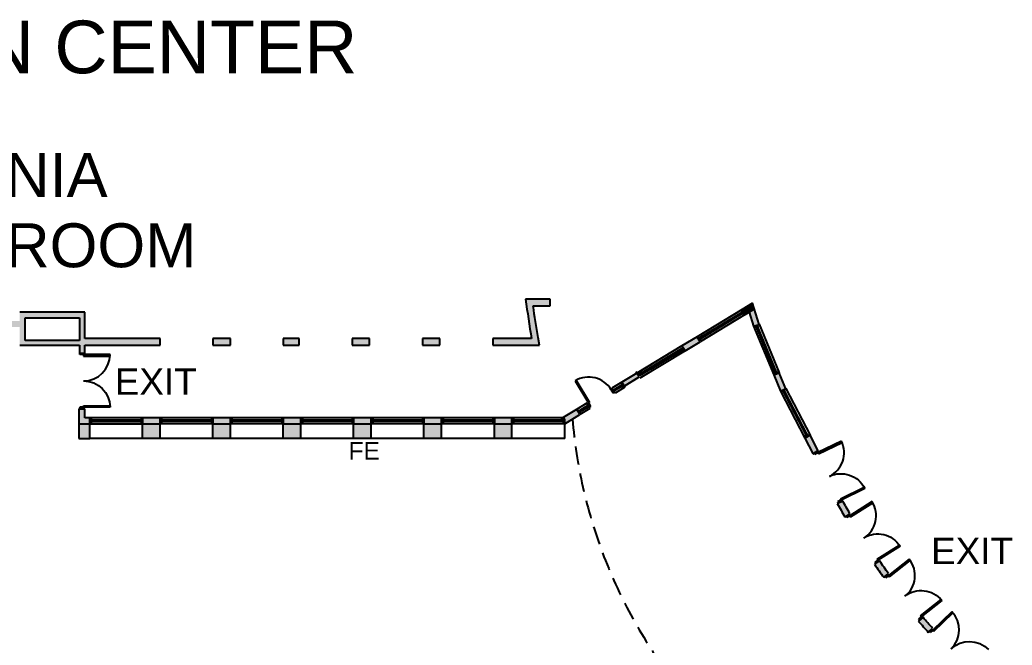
# Model space of a CAD drawing. Header units: inches. Extents: x -232 to 4871, y -5993 to -96.
# Drawn here: x 2817 to 4171, y -950 to -96 of the extents above; entities that cross this region are included whole.
import ezdxf
from ezdxf.enums import TextEntityAlignment as Align

# ---------------------------------------------------------------- set-up
doc = ezdxf.new("R2010")
doc.units = ezdxf.units.IN
doc.header["$LTSCALE"] = 100
doc.header["$MEASUREMENT"] = 0
doc.linetypes.add('HIDDEN', pattern=[0.375, 0.25, -0.125])
for name, color, linetype in [('bldg_ch1', 2, 'HIDDEN'), ('bldg_doors', 9, 'CONTINUOUS'), ('bldg_fire', 1, 'CONTINUOUS'), ('bldg_glass', 9, 'CONTINUOUS'), ('bldg_text', 94, 'CONTINUOUS'), ('bldg_title', 101, 'CONTINUOUS'), ('bldg_wallint', 9, 'CONTINUOUS'), ('bldg_wallintsol', 9, 'CONTINUOUS')]:
    doc.layers.add(name, color=color, linetype=linetype)
doc.styles.add('bldgtx36', font='arial.ttf', dxfattribs={"height": 36})
doc.styles.add('showtx60', font='arial.ttf', dxfattribs={"height": 60})

msp = doc.modelspace()

# ---------------------------------------------------------------- hatches: boundary and pattern name
at = {"layer": 'bldg_wallintsol'}
for points in [[(3517.4, -486.3), (3540.4, -486.3), (3540.4, -477.3), (3507.1, -477.3, 0.010941), (3515.3, -531.3), (3462.2, -531.3), (3462.2, -540.3), (3526.1, -540.3), (3524.2, -529.8, -0.008871)], [(3802.5, -491.3), (3806.7, -498.3), (3819.2, -490.7), (3816.7, -482.8)], [(3812.1, -495.1), (3818.2, -514.4), (3825.9, -511.9), (3819.2, -490.7)], [(3104.4, -531.3), (3080.4, -531.3), (3080.4, -540.3), (3104.4, -540.3)], [(3198.2, -531.3), (3176.4, -531.3), (3176.4, -540.3), (3198.2, -540.3)], [(3294.2, -531.3), (3270.2, -531.3), (3270.2, -540.3), (3294.2, -540.3)], [(3390.2, -531.3), (3366.2, -531.3), (3366.2, -540.3), (3390.2, -540.3)], [(3741, -528.6), (3720.4, -541.1), (3724.6, -548), (3745.2, -535.6)], [(3663, -585.3), (3658.8, -578.4), (3638.3, -590.8), (3642.5, -597.7)], [(3853.2, -577.8), (3845.7, -580.9), (3854.8, -603.1), (3862.3, -600)], [(2912.4, -639.3), (2905.6, -639.3), (2905.6, -627), (2897.5, -627), (2897.5, -647.5), (2912.4, -647.5)], [(3580.9, -635), (3576.7, -628.1), (3556.2, -640.5), (3560.4, -647.5)], [(3008.4, -639.3), (2984.4, -639.3), (2984.4, -647.5), (3008.4, -647.5)], [(3104.4, -639.3), (3080.4, -639.3), (3080.4, -647.5), (3104.4, -647.5)], [(3200.4, -639.3), (3176.4, -639.3), (3176.4, -647.5), (3200.4, -647.5)], [(3296.4, -639.3), (3272.4, -639.3), (3272.4, -647.5), (3296.4, -647.5)], [(3392.4, -639.3), (3368.4, -639.3), (3368.4, -647.5), (3392.4, -647.5)], [(3488.4, -639.3), (3464.4, -639.3), (3464.4, -647.5), (3488.4, -647.5)], [(3895.2, -663.2), (3888, -667), (3899.1, -688.3), (3906.3, -684.5)], [(3939.8, -752.8), (3932.4, -756.4, 0.005732), (3942.7, -774.9), (3949.7, -770.5, -0.005547)], [(3990.1, -834.9), (3983.2, -839.2, 0.005979), (3995.9, -857.3), (4002.4, -852.2, -0.005794)], [(4049.4, -911.9), (4043, -917, 0.005565), (4056.5, -932.5), (4062.4, -926.7, -0.005381)]]:
    msp.add_hatch(color=256, dxfattribs=at).paths.add_polyline_path(points)
h = msp.add_hatch(color=256, dxfattribs=at)
h.paths.add_polyline_path([(2905.6, -495.3), (2816.9, -495.3), (2816.9, -507.3), (2759.5, -507.3), (2759.5, -515.5), (2816.9, -515.5), (2816.9, -540.3), (2898.1, -540.3), (2898.1, -551), (2905.6, -551), (2905.6, -540.3), (3008.4, -540.3), (3008.4, -531.3), (2905.6, -531.3)])
h.paths.add_polyline_path([(2898.1, -533.7), (2824.4, -533.7), (2824.4, -502.8), (2898.1, -502.8)], flags=16)
h = msp.add_hatch(color=256, dxfattribs=at)
h.paths.add_polyline_path([(2912.4, -647.5), (2897.5, -647.5), (2897.5, -667.7), (2912.4, -667.7)])
h.paths.add_polyline_path([(3008.4, -647.5), (2984.4, -647.5), (2984.4, -667.7), (3008.4, -667.7)])
h.paths.add_polyline_path([(3104.4, -647.5), (3080.4, -647.5), (3080.4, -667.7), (3104.4, -667.7)])
h.paths.add_polyline_path([(3200.4, -647.5), (3176.4, -647.5), (3176.4, -667.7), (3200.4, -667.7)])
h = msp.add_hatch(color=256, dxfattribs=at)
h.paths.add_polyline_path([(3296.4, -647.5), (3272.4, -647.5), (3272.4, -667.7), (3296.4, -667.7)])
h.paths.add_polyline_path([(3392.4, -647.5), (3368.4, -647.5), (3368.4, -667.7), (3392.4, -667.7)])
h.paths.add_polyline_path([(3488.4, -647.5), (3464.4, -647.5), (3464.4, -667.7), (3488.4, -667.7)])

# ---------------------------------------------------------------- linework, layer by layer
at = {"layer": 'bldg_ch1'}
msp.add_arc((4247.8, -585.2), 679.1, 184.7484, 216.3596, dxfattribs=at)
at = {"layer": 'bldg_doors'}
for p, q in [((2899, -553), (2899, -551)), ((2899, -551), (2904, -551)), ((2904, -553), (2899, -553)), ((2904, -551), (2904, -553)), ((2904, -553), (2904, -555)), ((2940, -553), (2904, -553)), ((2904, -555), (2940, -555)), ((2940, -555), (2940, -553)), ((3576.2, -588), (3574.5, -589)), ((3574.5, -589), (3593.2, -619.8)), ((3594.9, -618.8), (3576.2, -588)), ((3625.7, -600.1), (3624, -601.2)), ((3624, -601.2), (3626.5, -605.4)), ((3628.3, -604.4), (3625.7, -600.1)), ((3626.5, -605.4), (3628.3, -604.4)), ((3591.4, -620.8), (3593.2, -619.8)), ((3594, -625.1), (3591.4, -620.8)), ((3593.2, -619.8), (3594.9, -618.8)), ((3593.2, -619.8), (3595.7, -624.1)), ((2899, -625), (2899, -627)), ((2904, -625), (2899, -625)), ((2899, -627), (2904, -627)), ((2904, -625), (2904, -623)), ((2904, -623), (2940, -623)), ((2940, -625), (2904, -625)), ((2904, -627), (2904, -625)), ((2940, -623), (2940, -625)), ((3595.7, -624.1), (3594, -625.1)), ((3938.1, -671.2), (3905.7, -687)), ((3906.6, -688.8), (3938.9, -673)), ((3938.9, -673), (3938.1, -671.2)), ((3900.4, -687.5), (3904.9, -685.2)), ((3900.4, -688), (3904.7, -685.4)), ((3901.2, -689.2), (3900.4, -687.5)), ((3901.5, -689.7), (3900.4, -688)), ((3905.7, -687), (3901.2, -689.2)), ((3905.7, -687), (3901.5, -689.7)), ((3904.7, -685.4), (3905.7, -687)), ((3904.9, -685.2), (3905.7, -687)), ((3905.7, -687), (3906.6, -688.8)), ((3936.6, -749.9), (3968.9, -734)), ((3969.8, -735.8), (3937.5, -751.7)), ((3968.9, -734), (3969.8, -735.8)), ((3937.5, -751.7), (3933, -753.9)), ((3933, -753.9), (3933.8, -755.7)), ((3933.8, -755.7), (3938.3, -753.5)), ((3937.5, -751.7), (3936.6, -749.9)), ((3938.3, -753.5), (3937.5, -751.7)), ((3979.9, -753.9), (3949.4, -773.1)), ((3950.4, -774.8), (3980.9, -755.6)), ((3980.9, -755.6), (3979.9, -753.9)), ((3944.1, -774), (3948.3, -771.4)), ((3948.3, -771.4), (3949.4, -773.1)), ((3945.2, -775.7), (3944.1, -774)), ((3949.4, -773.1), (3945.2, -775.7)), ((3949.4, -773.1), (3950.4, -774.8)), ((3986.6, -832.3), (4017.1, -813.2)), ((4018.2, -814.9), (3987.7, -834)), ((4017.1, -813.2), (4018.2, -814.9)), ((3987.7, -834), (3983.5, -836.7)), ((3983.5, -836.7), (3984.5, -838.4)), ((3984.5, -838.4), (3988.8, -835.7)), ((3987.7, -834), (3986.6, -832.3)), ((3988.8, -835.7), (3987.7, -834)), ((4030.6, -832.5), (4002.4, -854.8)), ((4003.6, -856.4), (4031.9, -834.1)), ((4031.9, -834.1), (4030.6, -832.5)), ((3997.2, -856.3), (4001.1, -853.2)), ((3998.4, -857.9), (3997.2, -856.3)), ((4002.4, -854.8), (3998.4, -857.9)), ((4001.1, -853.2), (4002.4, -854.8)), ((4002.4, -854.8), (4003.6, -856.4)), ((4045.7, -909.8), (4074, -887.5)), ((4075.2, -889.1), (4046.9, -911.3)), ((4074, -887.5), (4075.2, -889.1)), ((4088.5, -904.2), (4062.7, -929.3)), ((4064.1, -930.7), (4089.9, -905.6)), ((4089.9, -905.6), (4088.5, -904.2)), ((4046.9, -911.3), (4043, -914.4)), ((4043, -914.4), (4044.2, -916)), ((4044.2, -916), (4048.2, -912.9)), ((4046.9, -911.3), (4045.7, -909.8)), ((4048.2, -912.9), (4046.9, -911.3)), ((4057.7, -931.4), (4061.3, -927.9)), ((4059.1, -932.8), (4057.7, -931.4)), ((4062.7, -929.3), (4059.1, -932.8)), ((4061.3, -927.9), (4062.7, -929.3)), ((4062.7, -929.3), (4064.1, -930.7))]:
    msp.add_line(p, q, dxfattribs=at)
for centre, start, end in [((2904, -553), 270, 0), ((3593.2, -619.8), 31.1964, 121.1964), ((3905.7, -687), 296.1359, 26.1359), ((3949.4, -773.1), 302.1605, 32.1605), ((4002.4, -854.8), 308.2418, 38.2418), ((4062.7, -929.3), 314.2283, 44.2283)]:
    msp.add_arc(centre, 36, start, end, dxfattribs=at)
at = {"layer": 'bldg_doors', "extrusion": (0, 0, -1)}
for centre, start, end in [((-2904, -625), 90, 180), ((-3937.5, -751.7), 63.8641, 153.8641), ((-3987.7, -834), 57.8395, 147.8395), ((-4046.9, -911.3), 51.7582, 141.7582), ((-4112.9, -980.9), 45.7717, 135.7717)]:
    msp.add_arc(centre, 36, start, end, dxfattribs=at)
at = {"layer": 'bldg_glass'}
for p, q in [((3802.5, -491.3), (3741, -528.6)), ((3744.2, -530.3), (3802.5, -495)), ((3803.5, -496.7), (3745.2, -531.9)), ((3806.7, -498.3), (3745.2, -535.6)), ((3801.3, -496.9), (3746.4, -530.1)), ((3800.8, -496), (3801.8, -497.7)), ((3803.4, -492.8), (3801.7, -493.8)), ((3801.7, -493.8), (3804.2, -497.9)), ((3802.5, -495), (3803.5, -496.7)), ((3805.9, -496.8), (3803.4, -492.8)), ((3805.9, -496.8), (3804.2, -497.9)), ((3818.2, -514.4), (3845.7, -580.9)), ((3820.5, -515.6), (3819.7, -513.7)), ((3819.8, -513.9), (3824.3, -512.5)), ((3824.8, -513.7), (3820.5, -515.6)), ((3823.6, -514.3), (3821.8, -515)), ((3849.6, -577.2), (3823.6, -514.3)), ((3824.1, -511.9), (3824.8, -513.7)), ((3825.7, -511.3), (3853.2, -577.8)), ((3821.8, -515), (3847.8, -577.9)), ((3824.3, -516.1), (3822.5, -516.8)), ((3823.4, -516.5), (3847.9, -575.7)), ((3720.4, -541.1), (3658.8, -578.4)), ((3741.8, -530.1), (3743.5, -529.1)), ((3744.3, -534.1), (3741.8, -530.1)), ((3743.5, -529.1), (3746, -533.1)), ((3745.2, -531.9), (3744.2, -530.3)), ((3746, -533.1), (3744.3, -534.1)), ((3745.9, -529.2), (3746.9, -530.9)), ((3662.1, -580), (3720.3, -544.7)), ((3724.6, -548), (3663, -585.3)), ((3721.4, -546.4), (3663.1, -581.7)), ((3719.2, -546.6), (3664.3, -579.8)), ((3718.6, -545.7), (3719.7, -547.4)), ((3721.3, -542.5), (3719.6, -543.5)), ((3719.6, -543.5), (3722.1, -547.6)), ((3720.3, -544.7), (3721.4, -546.4)), ((3723.8, -546.6), (3721.3, -542.5)), ((3722.1, -547.6), (3723.8, -546.6)), ((3658.5, -578.1), (3660.2, -577)), ((3661, -582.1), (3658.5, -578.1)), ((3660.2, -577), (3662.7, -581)), ((3662, -579.9), (3660.9, -578.2)), ((3662.7, -581), (3661, -582.1)), ((3662.6, -577.2), (3663.6, -578.8)), ((3850.8, -576.6), (3846.5, -578.5)), ((3846.5, -578.5), (3847.2, -580.3)), ((3848.8, -575.4), (3847, -576.1)), ((3847.2, -580.3), (3851.6, -578.5)), ((3847.8, -577.9), (3849.6, -577.2)), ((3851.6, -578.5), (3850.8, -576.6)), ((3638.3, -590.8), (3624.9, -598.9)), ((3626.5, -601.5), (3638.2, -594.5)), ((3636.5, -595.5), (3637.6, -597.2)), ((3639.2, -592.3), (3637.5, -593.3)), ((3637.5, -593.3), (3639.9, -597.3)), ((3638.2, -594.5), (3639.2, -596.1)), ((3639.1, -595.9), (3640.7, -594.9)), ((3641.6, -596.3), (3639.2, -592.3)), ((3637, -596.3), (3627, -602.4)), ((3639.2, -596.1), (3627.5, -603.2)), ((3642.5, -597.7), (3629.1, -605.9)), ((3854.8, -603.1), (3888, -667)), ((3856.3, -602.3), (3860.5, -600.1)), ((3857.2, -604.1), (3856.3, -602.3)), ((3861.4, -601.9), (3857.2, -604.1)), ((3860.2, -602.5), (3858.5, -603.4)), ((3858.5, -603.4), (3889.9, -663.8)), ((3861.1, -604.3), (3859.4, -605.2)), ((3891.6, -662.9), (3860.2, -602.5)), ((3860.2, -604.7), (3889.8, -661.6)), ((3860.5, -600.1), (3861.4, -601.9)), ((3862, -599.4), (3895.2, -663.2)), ((3580, -629.7), (3594, -621.2)), ((3594.5, -622.1), (3582.2, -629.5)), ((3594.1, -625.1), (3591.6, -621.1)), ((3593.3, -620), (3595.7, -624.1)), ((3595, -622.9), (3594, -621.2)), ((3577.6, -629.5), (3579.3, -628.5)), ((3579.3, -628.5), (3581.7, -632.6)), ((3581, -631.4), (3580, -629.7)), ((3581.7, -632.6), (3580, -633.6)), ((3595, -622.9), (3581, -631.4)), ((3581.7, -628.7), (3582.7, -630.4)), ((3595.7, -624.1), (3594.1, -625.1)), ((2984.4, -639.3), (2912.4, -639.3)), ((2912.4, -645.8), (2912.4, -641)), ((2912.4, -641), (2914.4, -641)), ((2914.4, -645.8), (2912.4, -645.8)), ((2984.4, -647.5), (2912.4, -647.5)), ((2914.4, -641), (2914.4, -645.8)), ((2914.4, -644.4), (2914.4, -642.4)), ((2914.4, -642.4), (2982.4, -642.4)), ((2982.4, -644.4), (2914.4, -644.4)), ((2916.3, -642.4), (2916.3, -644.4)), ((2980.5, -643.4), (2916.3, -643.4)), ((2980.5, -642.4), (2980.5, -644.4)), ((2984.4, -641), (2982.4, -641)), ((2982.4, -641), (2982.4, -645.8)), ((2982.4, -642.4), (2982.4, -644.4)), ((2982.4, -645.8), (2984.4, -645.8)), ((2984.4, -645.8), (2984.4, -641)), ((3080.4, -639.3), (3008.4, -639.3)), ((3008.4, -645.8), (3008.4, -641)), ((3008.4, -641), (3010.4, -641)), ((3008.4, -645.8), (3008.4, -641)), ((3010.4, -645.8), (3008.4, -645.8)), ((3080.4, -647.5), (3008.4, -647.5)), ((3010.4, -641), (3010.4, -645.8)), ((3010.4, -644.4), (3010.4, -642.4)), ((3010.4, -642.4), (3078.4, -642.4)), ((3078.4, -644.4), (3010.4, -644.4)), ((3012.3, -642.4), (3012.3, -644.4)), ((3076.5, -643.4), (3012.3, -643.4)), ((3076.5, -642.4), (3076.5, -644.4)), ((3080.4, -641), (3078.4, -641)), ((3078.4, -641), (3078.4, -645.8)), ((3078.4, -642.4), (3078.4, -644.4)), ((3078.4, -645.8), (3080.4, -645.8)), ((3080.4, -645.8), (3080.4, -641)), ((3176.4, -639.3), (3104.4, -639.3)), ((3104.4, -645.8), (3104.4, -641)), ((3104.4, -641), (3106.4, -641)), ((3106.4, -645.8), (3104.4, -645.8)), ((3176.4, -647.5), (3104.4, -647.5)), ((3106.4, -641), (3106.4, -645.8)), ((3106.4, -644.4), (3106.4, -642.4)), ((3106.4, -642.4), (3174.4, -642.4)), ((3174.4, -644.4), (3106.4, -644.4)), ((3108.3, -642.4), (3108.3, -644.4)), ((3172.5, -643.4), (3108.3, -643.4)), ((3172.5, -642.4), (3172.5, -644.4)), ((3176.4, -641), (3174.4, -641)), ((3174.4, -641), (3174.4, -645.8)), ((3174.4, -642.4), (3174.4, -644.4)), ((3174.4, -645.8), (3176.4, -645.8)), ((3176.4, -645.8), (3176.4, -641)), ((3272.4, -639.3), (3200.4, -639.3)), ((3200.4, -645.8), (3200.4, -641)), ((3200.4, -641), (3202.4, -641)), ((3202.4, -645.8), (3200.4, -645.8)), ((3272.4, -647.5), (3200.4, -647.5)), ((3202.4, -641), (3202.4, -645.8)), ((3202.4, -644.4), (3202.4, -642.4)), ((3202.4, -642.4), (3270.4, -642.4)), ((3270.4, -644.4), (3202.4, -644.4)), ((3204.3, -642.4), (3204.3, -644.4)), ((3268.5, -643.4), (3204.3, -643.4)), ((3268.5, -642.4), (3268.5, -644.4)), ((3272.4, -641), (3270.4, -641)), ((3270.4, -641), (3270.4, -645.8)), ((3270.4, -642.4), (3270.4, -644.4)), ((3270.4, -645.8), (3272.4, -645.8)), ((3272.4, -645.8), (3272.4, -641)), ((3368.4, -639.3), (3296.4, -639.3)), ((3296.4, -645.8), (3296.4, -641)), ((3296.4, -641), (3298.4, -641)), ((3298.4, -645.8), (3296.4, -645.8)), ((3368.4, -647.5), (3296.4, -647.5)), ((3298.4, -641), (3298.4, -645.8)), ((3298.4, -644.4), (3298.4, -642.4)), ((3298.4, -642.4), (3366.4, -642.4)), ((3366.4, -644.4), (3298.4, -644.4)), ((3300.3, -642.4), (3300.3, -644.4)), ((3364.5, -643.4), (3300.3, -643.4)), ((3364.5, -642.4), (3364.5, -644.4)), ((3368.4, -641), (3366.4, -641)), ((3366.4, -641), (3366.4, -645.8)), ((3366.4, -642.4), (3366.4, -644.4)), ((3366.4, -645.8), (3368.4, -645.8)), ((3368.4, -645.8), (3368.4, -641)), ((3464.4, -639.3), (3392.4, -639.3)), ((3392.4, -645.8), (3392.4, -641)), ((3392.4, -641), (3394.4, -641)), ((3394.4, -645.8), (3392.4, -645.8)), ((3464.4, -647.5), (3392.4, -647.5)), ((3394.4, -641), (3394.4, -645.8)), ((3394.4, -644.4), (3394.4, -642.4)), ((3394.4, -642.4), (3462.4, -642.4)), ((3462.4, -644.4), (3394.4, -644.4)), ((3396.3, -642.4), (3396.3, -644.4)), ((3460.5, -643.4), (3396.3, -643.4)), ((3460.5, -642.4), (3460.5, -644.4)), ((3464.4, -641), (3462.4, -641)), ((3462.4, -641), (3462.4, -645.8)), ((3462.4, -642.4), (3462.4, -644.4)), ((3462.4, -645.8), (3464.4, -645.8)), ((3464.4, -645.8), (3464.4, -641)), ((3560.4, -639.3), (3488.4, -639.3)), ((3488.4, -645.8), (3488.4, -641)), ((3488.4, -641), (3490.4, -641)), ((3490.4, -645.8), (3488.4, -645.8)), ((3560.4, -647.5), (3488.4, -647.5)), ((3490.4, -641), (3490.4, -645.8)), ((3490.4, -644.4), (3490.4, -642.4)), ((3490.4, -642.4), (3558.4, -642.4)), ((3558.4, -644.4), (3490.4, -644.4)), ((3492.3, -642.4), (3492.3, -644.4)), ((3556.5, -643.4), (3492.3, -643.4)), ((3556.5, -642.4), (3556.5, -644.4)), ((3560.4, -641), (3558.4, -641)), ((3558.4, -641), (3558.4, -645.8)), ((3558.4, -642.4), (3558.4, -644.4)), ((3558.4, -645.8), (3560.4, -645.8)), ((3560.4, -645.8), (3560.4, -641)), ((3892.8, -662.3), (3888.6, -664.5)), ((3890.7, -661.2), (3888.9, -662.1)), ((3889.9, -663.8), (3891.6, -662.9)), ((3893.7, -664), (3892.8, -662.3)), ((3888.6, -664.5), (3889.5, -666.2)), ((3889.5, -666.2), (3893.7, -664)), ((3900.6, -687.5), (3904.8, -685.3))]:
    msp.add_line(p, q, dxfattribs=at)
at = {"layer": 'bldg_wallint'}
for p, q in [((3540.4, -477.3), (3507.1, -477.3)), ((3517.4, -486.3), (3540.4, -486.3)), ((3540.4, -486.3), (3540.4, -477.3)), ((3816.7, -482.8), (3802.5, -491.3)), ((3825.9, -511.9), (3816.7, -482.8)), ((2905.6, -495.3), (2816.9, -495.3)), ((2905.6, -531.3), (2905.6, -495.3)), ((3802.5, -491.3), (3806.7, -498.3)), ((3806.7, -498.3), (3819.2, -490.7)), ((3812.1, -495.1), (3818.2, -514.4)), ((2824.4, -533.7), (2824.4, -502.8)), ((2824.4, -502.8), (2898.1, -502.8)), ((2898.1, -502.8), (2898.1, -533.7)), ((3818.2, -514.4), (3825.9, -511.9)), ((2816.9, -540.3), (2898.1, -540.3)), ((2898.1, -533.7), (2824.4, -533.7)), ((2898.1, -540.3), (2898.1, -551)), ((3008.4, -531.3), (2905.6, -531.3)), ((2905.6, -540.3), (3008.4, -540.3)), ((2905.6, -551), (2905.6, -540.3)), ((3008.4, -540.3), (3008.4, -531.3)), ((3104.4, -531.3), (3080.4, -531.3)), ((3080.4, -531.3), (3080.4, -540.3)), ((3080.4, -540.3), (3104.4, -540.3)), ((3104.4, -540.3), (3104.4, -531.3)), ((3198.2, -531.3), (3176.4, -531.3)), ((3176.4, -531.3), (3176.4, -540.3)), ((3176.4, -540.3), (3198.2, -540.3)), ((3198.2, -540.3), (3198.2, -531.3)), ((3294.2, -531.3), (3270.2, -531.3)), ((3270.2, -531.3), (3270.2, -540.3)), ((3270.2, -540.3), (3294.2, -540.3)), ((3294.2, -540.3), (3294.2, -531.3)), ((3390.2, -531.3), (3366.2, -531.3)), ((3366.2, -531.3), (3366.2, -540.3)), ((3366.2, -540.3), (3390.2, -540.3)), ((3390.2, -540.3), (3390.2, -531.3)), ((3515.3, -531.3), (3462.2, -531.3)), ((3462.2, -531.3), (3462.2, -540.3)), ((3462.2, -540.3), (3526.1, -540.3)), ((3526.1, -540.3), (3524.2, -529.8)), ((3741, -528.6), (3720.4, -541.1)), ((3720.4, -541.1), (3724.6, -548)), ((3724.6, -548), (3745.2, -535.6)), ((3745.2, -535.6), (3741, -528.6)), ((2898.1, -551), (2905.6, -551)), ((3658.8, -578.4), (3638.3, -590.8)), ((3661.9, -583.5), (3657.6, -576.7)), ((3853.2, -577.8), (3845.7, -580.9)), ((3845.7, -580.9), (3854.8, -603.1)), ((3862.3, -600), (3853.2, -577.8)), ((3638.3, -590.8), (3642.5, -597.7)), ((3641.6, -596.3), (3661.9, -583.5)), ((3629.1, -605.9), (3624.9, -598.9)), ((3854.8, -603.1), (3862, -599.4)), ((3590.7, -619.6), (3576.7, -628.1)), ((3594.9, -626.6), (3590.7, -619.6)), ((2897.5, -627), (2897.5, -647.5)), ((2905.6, -627), (2897.5, -627)), ((2905.6, -639.3), (2905.6, -627)), ((3576.7, -628.1), (3556.2, -640.5)), ((3560.4, -647.5), (3580.9, -635)), ((3580.9, -635), (3576.7, -628.1)), ((3594.9, -626.6), (3580.9, -635)), ((2897.5, -647.5), (3008.4, -647.5)), ((2897.5, -647.5), (2897.5, -667.7)), ((3008.4, -639.3), (2905.6, -639.3)), ((2912.4, -647.5), (2912.4, -639.3)), ((2912.4, -667.7), (2912.4, -647.5)), ((3008.4, -639.3), (2984.4, -639.3)), ((2984.4, -639.3), (2984.4, -647.5)), ((2984.4, -647.5), (3008.4, -647.5)), ((2984.4, -667.7), (2984.4, -647.5)), ((3008.4, -647.5), (3008.4, -639.3)), ((3008.4, -647.5), (3008.4, -639.3)), ((3008.4, -667.7), (3008.4, -647.5)), ((3104.4, -639.3), (3080.4, -639.3)), ((3080.4, -639.3), (3080.4, -647.5)), ((3080.4, -647.5), (3104.4, -647.5)), ((3080.4, -667.7), (3080.4, -647.5)), ((3104.4, -647.5), (3104.4, -639.3)), ((3104.4, -667.7), (3104.4, -647.5)), ((3200.4, -639.3), (3176.4, -639.3)), ((3176.4, -639.3), (3176.4, -647.5)), ((3176.4, -647.5), (3200.4, -647.5)), ((3176.4, -667.7), (3176.4, -647.5)), ((3200.4, -647.5), (3200.4, -639.3)), ((3200.4, -667.7), (3200.4, -647.5)), ((3296.4, -639.3), (3272.4, -639.3)), ((3272.4, -639.3), (3272.4, -647.5)), ((3272.4, -647.5), (3296.4, -647.5)), ((3272.4, -667.7), (3272.4, -647.5)), ((3296.4, -647.5), (3296.4, -639.3)), ((3296.4, -667.7), (3296.4, -647.5)), ((3392.4, -639.3), (3368.4, -639.3)), ((3368.4, -639.3), (3368.4, -647.5)), ((3368.4, -647.5), (3392.4, -647.5)), ((3368.4, -667.7), (3368.4, -647.5)), ((3392.4, -647.5), (3392.4, -639.3)), ((3392.4, -667.7), (3392.4, -647.5)), ((3488.4, -639.3), (3464.4, -639.3)), ((3464.4, -639.3), (3464.4, -647.5)), ((3464.4, -647.5), (3488.4, -647.5)), ((3464.4, -667.7), (3464.4, -647.5)), ((3488.4, -647.5), (3488.4, -639.3)), ((3488.4, -667.7), (3488.4, -647.5)), ((3560.4, -667.7), (3560.4, -647.5)), ((3895.2, -663.2), (3888, -667)), ((3906.3, -684.5), (3895.2, -663.2)), ((2897.5, -667.7), (2912.4, -667.7)), ((3560.4, -667.7), (2912.4, -667.7)), ((3888, -667), (3899.1, -688.3)), ((3898.9, -688.2), (3906.3, -684.5)), ((3899.1, -688.9), (3906, -684.5)), ((3899.1, -688.3), (3906.3, -684.5)), ((3899.1, -688.3), (3906.3, -684.5)), ((3939.8, -752.8), (3932.4, -756.4)), ((3942.7, -774.9), (3949.7, -770.5)), ((3990.1, -834.9), (3983.2, -839.2)), ((3995.9, -857.3), (4002.4, -852.2)), ((4049.4, -911.9), (4043, -917)), ((4056.5, -932.5), (4062.4, -926.7))]:
    msp.add_line(p, q, dxfattribs=at)
for radius, start, end in [(1248.5, 187.4556, 189.9629), (924.6, 208.4914, 209.805), (924.6, 214.5161, 215.8863), (924.6, 220.5974, 221.8728)]:
    msp.add_arc((4745, -315.3), radius, start, end, dxfattribs=at)
at = {"layer": 'bldg_wallint', "extrusion": (0, 0, -1)}
for radius, start, end in [(1239.5, 350.0371, 352.0701), (916.4, 330.2161, 331.4875), (916.4, 324.1349, 325.4628), (916.4, 318.1484, 319.3815)]:
    msp.add_arc((-4745, -315.3), radius, start, end, dxfattribs=at)
at = {"layer": 'bldg_wallintsol'}
msp.add_line((3560.4, -647.5), (3556.7, -640.2), dxfattribs=at)

# ---------------------------------------------------------------- texts
at = {"layer": 'bldg_fire', "style": 'bldgtx36'}
msp.add_text('FE', height=24, dxfattribs=at).set_placement((3286.8, -696.4), align=Align.CENTER)
at = {"layer": 'bldg_text', "style": 'bldgtx36'}
for p in [(3002.4, -608), (4116.3, -839.3)]:
    msp.add_text('EXIT', height=36, dxfattribs=at).set_placement(p, align=Align.CENTER)
at = {"layer": 'bldg_title', "style": 'showtx60'}
for s, height, p in [('PASADENA CONVENTION CENTER', 72, (2433.7, -168.9)), ('PASADENA, CALIFORNIA', 60, (2433.7, -337.8)), ('EXHIBIT HALL AND BALLROOM', 60, (2433.7, -433.8))]:
    msp.add_text(s, height=height, dxfattribs=at).set_placement(p, align=Align.CENTER)

doc.saveas('drawing.dxf')
